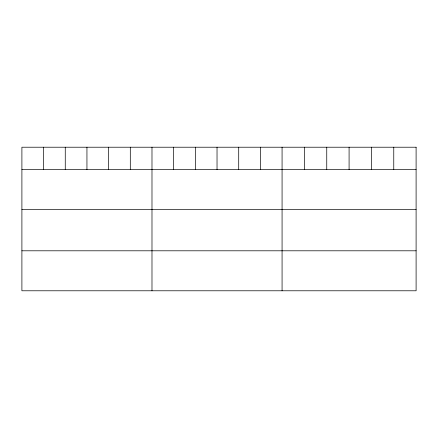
<?xml version="1.0" encoding="UTF-8"?>
<svg xmlns="http://www.w3.org/2000/svg" width="438" height="438" viewBox="0 0 438 438"><rect width="100%" height="100%" fill="white"/><g stroke="black" fill="none" stroke-linecap="round" stroke-linejoin="round"><path stroke-width="0.66" d="M21.9 169.621L416.1 169.621M21.9 209.605L416.1 209.605M21.9 250.799L416.1 250.799M393.762 147.217L393.762 169.621M371.424 147.217L371.424 169.621M349.086 147.217L349.086 169.621M326.748 147.217L326.748 169.621M304.41 147.217L304.41 169.621M282.072 147.217L282.072 290.783M260.391 147.217L260.391 169.621M238.71 147.217L238.71 169.621M217.029 147.217L217.029 169.621M195.348 147.217L195.348 169.621M173.667 147.217L173.667 169.621M151.986 147.217L151.986 290.783M130.305 147.217L130.305 169.621M108.624 147.217L108.624 169.621M86.943 147.217L86.943 169.621M65.262 147.217L65.262 169.621M43.581 147.217L43.581 169.621M416.1 147.217L21.9 147.217L21.9 290.783L416.1 290.783L416.1 147.217"/></g></svg>
